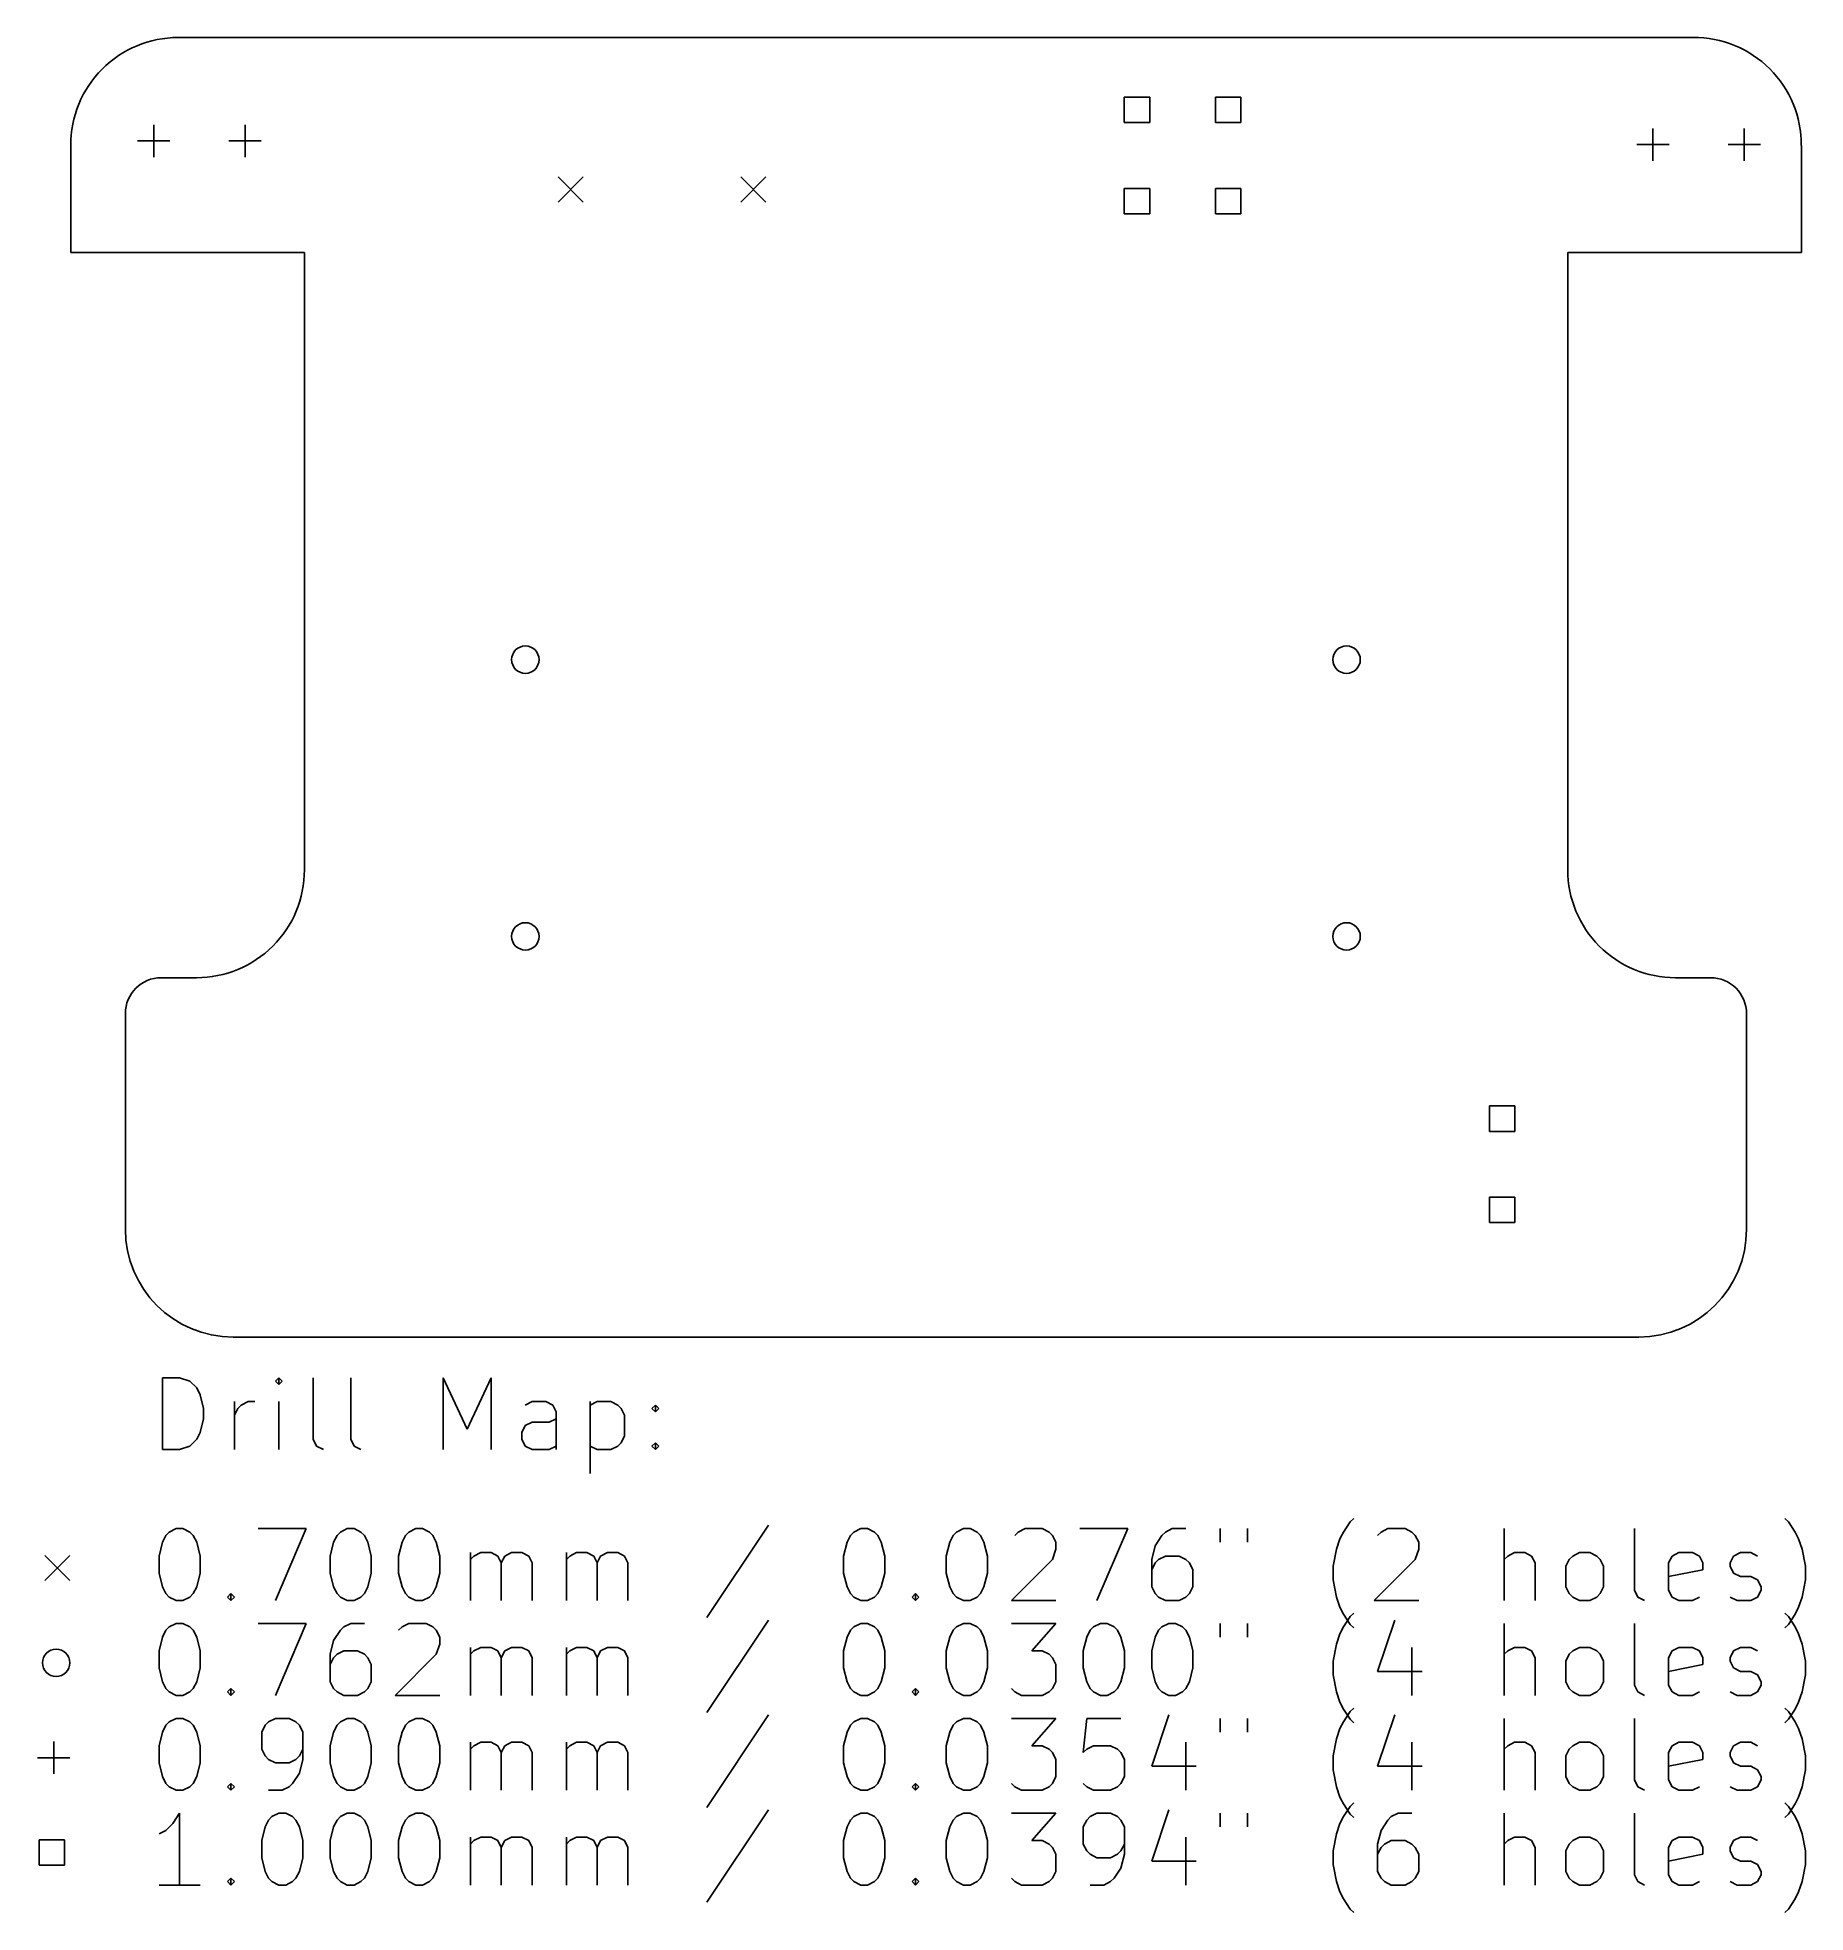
# Model space of a CAD drawing. Extents: x 154.9 to 204.1, y -127.9 to -75.7.
import ezdxf

# ---------------------------------------------------------------- set-up
doc = ezdxf.new("R2010")
doc.units = 0
doc.layers.add('BLACK', color=7, linetype='CONTINUOUS')

msp = doc.modelspace()

# ---------------------------------------------------------------- linework, layer by layer
at = {"layer": 'BLACK', "linetype": 'CONTINUOUS'}
for p, q in [((201.004, -75.706), (158.855, -75.706)), ((185.884, -77.364), (185.177, -77.364)), ((185.177, -77.364), (185.177, -78.071)), ((185.884, -78.071), (185.884, -77.364)), ((188.424, -77.364), (187.717, -77.364)), ((187.717, -77.364), (187.717, -78.071)), ((188.424, -78.071), (188.424, -77.364)), ((158.175, -78.135), (158.175, -79.035)), ((160.715, -78.135), (160.715, -79.035)), ((185.177, -78.071), (185.884, -78.071)), ((187.717, -78.071), (188.424, -78.071)), ((199.886, -78.235), (199.886, -79.135)), ((202.427, -78.235), (202.427, -79.135)), ((155.866, -81.685), (155.866, -78.706)), ((157.725, -78.585), (158.625, -78.585)), ((160.266, -78.585), (161.165, -78.585)), ((199.436, -78.685), (200.337, -78.685)), ((201.976, -78.685), (202.876, -78.685)), ((204.016, -81.685), (204.016, -78.706)), ((169.425, -79.585), (170.125, -80.285)), ((170.125, -79.585), (169.425, -80.285)), ((174.505, -79.585), (175.206, -80.285)), ((175.206, -79.585), (174.505, -80.285)), ((185.884, -79.904), (185.177, -79.904)), ((185.177, -79.904), (185.177, -80.611)), ((185.884, -80.611), (185.884, -79.904)), ((188.424, -79.904), (187.717, -79.904)), ((187.717, -79.904), (187.717, -80.611)), ((188.424, -80.611), (188.424, -79.904)), ((185.177, -80.611), (185.884, -80.611)), ((187.717, -80.611), (188.424, -80.611)), ((162.366, -81.685), (155.866, -81.685)), ((162.366, -81.685), (162.366, -98.868)), ((197.516, -81.685), (197.516, -98.868)), ((197.516, -81.685), (204.016, -81.685)), ((159.36, -101.868), (158.384, -101.868)), ((200.516, -101.868), (201.491, -101.868)), ((157.384, -108.868), (157.384, -102.867)), ((202.491, -108.868), (202.491, -102.868)), ((196.044, -105.436), (195.337, -105.436)), ((195.337, -105.436), (195.337, -106.143)), ((196.044, -106.143), (196.044, -105.436)), ((195.337, -106.143), (196.044, -106.143)), ((196.044, -107.976), (195.337, -107.976)), ((195.337, -107.976), (195.337, -108.683)), ((196.044, -108.683), (196.044, -107.976)), ((195.337, -108.683), (196.044, -108.683)), ((160.384, -111.868), (199.491, -111.868)), ((158.417, -114.998), (158.417, -112.998)), ((158.417, -112.998), (158.893, -112.998)), ((158.893, -112.998), (159.179, -113.093)), ((159.179, -113.093), (159.369, -113.283)), ((161.655, -112.998), (161.56, -113.093)), ((161.56, -113.093), (161.655, -113.188)), ((161.75, -113.093), (161.655, -112.998)), ((161.655, -112.998), (161.655, -113.188)), ((161.655, -113.188), (161.75, -113.093)), ((162.607, -114.712), (162.607, -112.998)), ((163.655, -114.712), (163.655, -112.998)), ((166.226, -114.998), (166.226, -112.998)), ((166.226, -112.998), (166.893, -114.426)), ((166.893, -114.426), (167.56, -112.998)), ((167.56, -112.998), (167.56, -114.998)), ((159.369, -113.283), (159.464, -113.474)), ((159.464, -113.474), (159.56, -113.855)), ((160.417, -114.998), (160.417, -113.664)), ((160.607, -113.76), (160.798, -113.664)), ((160.798, -113.664), (160.988, -113.664)), ((161.655, -114.998), (161.655, -113.664)), ((168.702, -113.664), (168.512, -113.76)), ((169.083, -113.664), (168.702, -113.664)), ((169.274, -113.76), (169.083, -113.664)), ((170.321, -113.664), (170.321, -115.664)), ((170.321, -113.76), (170.512, -113.664)), ((170.512, -113.664), (170.893, -113.664)), ((170.893, -113.664), (171.083, -113.76)), ((159.56, -114.141), (159.464, -114.522)), ((159.56, -113.855), (159.56, -114.141)), ((160.417, -114.045), (160.512, -113.855)), ((160.512, -113.855), (160.607, -113.76)), ((168.512, -114.331), (168.702, -114.236)), ((168.702, -114.236), (169.179, -114.236)), ((169.179, -114.236), (169.369, -114.141)), ((169.369, -113.95), (169.274, -113.76)), ((169.369, -114.998), (169.369, -113.95)), ((171.083, -113.76), (171.179, -113.855)), ((171.179, -113.855), (171.274, -114.045)), ((171.274, -114.045), (171.274, -114.617)), ((172.036, -113.855), (172.131, -113.76)), ((172.131, -113.95), (172.036, -113.855)), ((172.131, -113.76), (172.226, -113.855)), ((172.131, -113.76), (172.131, -113.95)), ((172.226, -113.855), (172.131, -113.95)), ((159.369, -114.712), (159.179, -114.902)), ((159.464, -114.522), (159.369, -114.712)), ((162.702, -114.902), (162.607, -114.712)), ((163.75, -114.902), (163.655, -114.712)), ((168.417, -114.522), (168.512, -114.331)), ((168.417, -114.712), (168.417, -114.522)), ((168.512, -114.902), (168.417, -114.712)), ((171.274, -114.617), (171.179, -114.807)), ((158.893, -114.998), (158.417, -114.998)), ((159.179, -114.902), (158.893, -114.998)), ((162.893, -114.998), (162.702, -114.902)), ((163.94, -114.998), (163.75, -114.902)), ((168.702, -114.998), (168.512, -114.902)), ((169.179, -114.998), (168.702, -114.998)), ((169.369, -114.902), (169.179, -114.998)), ((170.512, -114.998), (170.321, -114.902)), ((170.893, -114.998), (170.512, -114.998)), ((171.083, -114.902), (170.893, -114.998)), ((171.179, -114.807), (171.083, -114.902)), ((172.036, -114.902), (172.131, -114.807)), ((172.131, -114.998), (172.036, -114.902)), ((172.131, -114.807), (172.226, -114.902)), ((172.131, -114.807), (172.131, -114.998)), ((172.226, -114.902), (172.131, -114.998)), ((158.417, -117.579), (158.512, -117.388)), ((158.512, -117.388), (158.607, -117.293)), ((158.607, -117.293), (158.798, -117.198)), ((158.798, -117.198), (158.988, -117.198)), ((158.988, -117.198), (159.179, -117.293)), ((159.179, -117.293), (159.274, -117.388)), ((159.274, -117.388), (159.369, -117.579)), ((161.083, -117.198), (162.417, -117.198)), ((162.417, -117.198), (161.56, -119.198)), ((163.179, -117.579), (163.274, -117.388)), ((163.274, -117.388), (163.369, -117.293)), ((163.369, -117.293), (163.56, -117.198)), ((163.56, -117.198), (163.75, -117.198)), ((163.75, -117.198), (163.94, -117.293)), ((163.94, -117.293), (164.036, -117.388)), ((164.036, -117.388), (164.131, -117.579)), ((165.083, -117.579), (165.179, -117.388)), ((165.179, -117.388), (165.274, -117.293)), ((165.274, -117.293), (165.464, -117.198)), ((165.464, -117.198), (165.655, -117.198)), ((165.655, -117.198), (165.845, -117.293)), ((165.845, -117.293), (165.94, -117.388)), ((165.94, -117.388), (166.036, -117.579)), ((175.274, -117.102), (173.56, -119.674)), ((177.464, -117.579), (177.56, -117.388)), ((177.56, -117.388), (177.655, -117.293)), ((177.655, -117.293), (177.845, -117.198)), ((177.845, -117.198), (178.036, -117.198)), ((178.036, -117.198), (178.226, -117.293)), ((178.226, -117.293), (178.321, -117.388)), ((178.321, -117.388), (178.417, -117.579)), ((180.321, -117.579), (180.417, -117.388)), ((180.417, -117.388), (180.512, -117.293)), ((180.512, -117.293), (180.702, -117.198)), ((180.702, -117.198), (180.893, -117.198)), ((180.893, -117.198), (181.083, -117.293)), ((181.083, -117.293), (181.179, -117.388)), ((181.179, -117.388), (181.274, -117.579)), ((182.131, -117.388), (182.226, -117.293)), ((182.226, -117.293), (182.417, -117.198)), ((182.417, -117.198), (182.893, -117.198)), ((182.893, -117.198), (183.083, -117.293)), ((183.083, -117.293), (183.179, -117.388)), ((183.179, -117.388), (183.274, -117.579)), ((183.94, -117.198), (185.274, -117.198)), ((185.274, -117.198), (184.417, -119.198)), ((186.226, -117.388), (186.036, -117.674)), ((186.321, -117.293), (186.226, -117.388)), ((186.512, -117.198), (186.321, -117.293)), ((186.893, -117.198), (186.512, -117.198)), ((187.845, -117.198), (187.845, -117.579)), ((188.607, -117.198), (188.607, -117.579)), ((191.179, -117.483), (191.274, -117.293)), ((191.274, -117.293), (191.464, -117.007)), ((191.464, -117.007), (191.56, -116.912)), ((192.226, -117.388), (192.321, -117.293)), ((192.321, -117.293), (192.512, -117.198)), ((192.512, -117.198), (192.988, -117.198)), ((192.988, -117.198), (193.179, -117.293)), ((193.179, -117.293), (193.274, -117.388)), ((193.274, -117.388), (193.369, -117.579)), ((195.75, -119.198), (195.75, -117.198)), ((199.369, -118.912), (199.369, -117.198)), ((203.655, -117.007), (203.56, -116.912)), ((203.845, -117.293), (203.655, -117.007)), ((203.94, -117.483), (203.845, -117.293)), ((158.321, -117.96), (158.417, -117.579)), ((159.369, -117.579), (159.464, -117.96)), ((163.083, -117.96), (163.179, -117.579)), ((164.131, -117.579), (164.226, -117.96)), ((164.988, -117.96), (165.083, -117.579)), ((166.036, -117.579), (166.131, -117.96)), ((166.988, -119.198), (166.988, -117.864)), ((167.083, -117.96), (167.274, -117.864)), ((167.274, -117.864), (167.56, -117.864)), ((167.56, -117.864), (167.75, -117.96)), ((167.94, -117.96), (168.131, -117.864)), ((168.131, -117.864), (168.417, -117.864)), ((168.417, -117.864), (168.607, -117.96)), ((169.655, -119.198), (169.655, -117.864)), ((169.75, -117.96), (169.94, -117.864)), ((169.94, -117.864), (170.226, -117.864)), ((170.226, -117.864), (170.417, -117.96)), ((170.607, -117.96), (170.798, -117.864)), ((170.798, -117.864), (171.083, -117.864)), ((171.083, -117.864), (171.274, -117.96)), ((177.369, -117.96), (177.464, -117.579)), ((178.417, -117.579), (178.512, -117.96)), ((180.226, -117.96), (180.321, -117.579)), ((181.274, -117.579), (181.369, -117.96)), ((183.274, -117.769), (183.179, -118.055)), ((183.274, -117.579), (183.274, -117.769)), ((186.036, -117.674), (185.94, -118.055)), ((190.988, -118.245), (191.083, -117.769)), ((191.083, -117.769), (191.179, -117.483)), ((193.369, -117.769), (193.274, -118.055)), ((193.369, -117.579), (193.369, -117.769)), ((196.036, -117.864), (195.845, -117.96)), ((196.321, -117.864), (196.036, -117.864)), ((196.512, -117.96), (196.321, -117.864)), ((197.655, -117.96), (197.845, -117.864)), ((197.845, -117.864), (198.131, -117.864)), ((198.131, -117.864), (198.321, -117.96)), ((200.417, -117.96), (200.607, -117.864)), ((200.607, -117.864), (200.988, -117.864)), ((200.988, -117.864), (201.179, -117.96)), ((202.131, -117.96), (202.321, -117.864)), ((202.321, -117.864), (202.607, -117.864)), ((202.607, -117.864), (202.798, -117.96)), ((204.036, -117.769), (203.94, -117.483)), ((204.131, -118.245), (204.036, -117.769)), ((155.14, -117.943), (155.84, -118.643)), ((155.84, -117.943), (155.14, -118.643)), ((158.321, -118.436), (158.321, -117.96)), ((158.417, -118.817), (158.321, -118.436)), ((159.464, -118.436), (159.369, -118.817)), ((159.464, -117.96), (159.464, -118.436)), ((163.083, -118.436), (163.083, -117.96)), ((163.179, -118.817), (163.083, -118.436)), ((164.226, -118.436), (164.131, -118.817)), ((164.226, -117.96), (164.226, -118.436)), ((164.988, -118.436), (164.988, -117.96)), ((165.083, -118.817), (164.988, -118.436)), ((166.131, -118.436), (166.036, -118.817)), ((166.131, -117.96), (166.131, -118.436)), ((166.988, -118.055), (167.083, -117.96)), ((167.75, -117.96), (167.845, -118.15)), ((167.845, -118.15), (167.94, -117.96)), ((167.845, -118.15), (167.845, -119.198)), ((168.607, -117.96), (168.702, -118.15)), ((168.702, -118.15), (168.702, -119.198)), ((169.655, -118.055), (169.75, -117.96)), ((170.417, -117.96), (170.512, -118.15)), ((170.512, -118.15), (170.607, -117.96)), ((170.512, -118.15), (170.512, -119.198)), ((171.274, -117.96), (171.369, -118.15)), ((171.369, -118.15), (171.369, -119.198)), ((177.369, -118.436), (177.369, -117.96)), ((177.464, -118.817), (177.369, -118.436)), ((178.512, -118.436), (178.417, -118.817)), ((178.512, -117.96), (178.512, -118.436)), ((180.226, -118.436), (180.226, -117.96)), ((180.321, -118.817), (180.226, -118.436)), ((181.369, -118.436), (181.274, -118.817)), ((181.369, -117.96), (181.369, -118.436)), ((183.179, -118.055), (182.036, -119.198)), ((185.94, -118.055), (185.94, -118.817)), ((186.036, -118.15), (185.94, -118.341)), ((186.131, -118.055), (186.036, -118.15)), ((186.321, -117.96), (186.131, -118.055)), ((186.702, -117.96), (186.321, -117.96)), ((186.893, -118.055), (186.702, -117.96)), ((186.988, -118.15), (186.893, -118.055)), ((187.083, -118.341), (186.988, -118.15)), ((187.083, -118.817), (187.083, -118.341)), ((190.988, -118.626), (190.988, -118.245)), ((193.274, -118.055), (192.131, -119.198)), ((195.845, -117.96), (195.75, -118.055)), ((196.607, -118.15), (196.512, -117.96)), ((196.607, -119.198), (196.607, -118.15)), ((197.464, -118.245), (197.56, -118.055)), ((197.464, -118.817), (197.464, -118.245)), ((197.56, -118.055), (197.655, -117.96)), ((198.321, -117.96), (198.417, -118.055)), ((198.417, -118.055), (198.512, -118.245)), ((198.512, -118.245), (198.512, -118.817)), ((200.321, -118.15), (200.417, -117.96)), ((200.321, -118.912), (200.321, -118.15)), ((201.274, -118.341), (200.321, -118.531)), ((201.179, -117.96), (201.274, -118.15)), ((201.274, -118.15), (201.274, -118.341)), ((202.036, -118.15), (202.131, -117.96)), ((202.036, -118.245), (202.036, -118.15)), ((202.131, -118.436), (202.036, -118.245)), ((202.321, -118.531), (202.131, -118.436)), ((204.131, -118.626), (204.131, -118.245)), ((158.512, -119.007), (158.417, -118.817)), ((159.369, -118.817), (159.274, -119.007)), ((163.274, -119.007), (163.179, -118.817)), ((164.131, -118.817), (164.036, -119.007)), ((165.179, -119.007), (165.083, -118.817)), ((166.036, -118.817), (165.94, -119.007)), ((177.56, -119.007), (177.464, -118.817)), ((178.417, -118.817), (178.321, -119.007)), ((180.417, -119.007), (180.321, -118.817)), ((181.274, -118.817), (181.179, -119.007)), ((185.94, -118.817), (186.036, -119.007)), ((186.988, -119.007), (187.083, -118.817)), ((191.083, -119.102), (190.988, -118.626)), ((197.56, -119.007), (197.464, -118.817)), ((198.512, -118.817), (198.417, -119.007)), ((199.464, -119.102), (199.369, -118.912)), ((200.417, -119.102), (200.321, -118.912)), ((202.607, -118.531), (202.321, -118.531)), ((202.798, -118.626), (202.607, -118.531)), ((202.893, -118.817), (202.798, -118.626)), ((202.798, -119.102), (202.893, -118.912)), ((202.893, -118.912), (202.893, -118.817)), ((204.036, -119.102), (204.131, -118.626)), ((158.607, -119.102), (158.512, -119.007)), ((158.798, -119.198), (158.607, -119.102)), ((158.988, -119.198), (158.798, -119.198)), ((159.179, -119.102), (158.988, -119.198)), ((159.274, -119.007), (159.179, -119.102)), ((160.226, -119.102), (160.321, -119.007)), ((160.321, -119.198), (160.226, -119.102)), ((160.321, -119.007), (160.417, -119.102)), ((160.321, -119.007), (160.321, -119.198)), ((160.417, -119.102), (160.321, -119.198)), ((163.369, -119.102), (163.274, -119.007)), ((163.56, -119.198), (163.369, -119.102)), ((163.75, -119.198), (163.56, -119.198)), ((163.94, -119.102), (163.75, -119.198)), ((164.036, -119.007), (163.94, -119.102)), ((165.274, -119.102), (165.179, -119.007)), ((165.464, -119.198), (165.274, -119.102)), ((165.655, -119.198), (165.464, -119.198)), ((165.845, -119.102), (165.655, -119.198)), ((165.94, -119.007), (165.845, -119.102)), ((177.655, -119.102), (177.56, -119.007)), ((177.845, -119.198), (177.655, -119.102)), ((178.036, -119.198), (177.845, -119.198)), ((178.226, -119.102), (178.036, -119.198)), ((178.321, -119.007), (178.226, -119.102)), ((179.274, -119.102), (179.369, -119.007)), ((179.369, -119.198), (179.274, -119.102)), ((179.369, -119.007), (179.464, -119.102)), ((179.369, -119.007), (179.369, -119.198)), ((179.464, -119.102), (179.369, -119.198)), ((180.512, -119.102), (180.417, -119.007)), ((180.702, -119.198), (180.512, -119.102)), ((180.893, -119.198), (180.702, -119.198)), ((181.083, -119.102), (180.893, -119.198)), ((181.179, -119.007), (181.083, -119.102)), ((182.036, -119.198), (183.274, -119.198)), ((186.036, -119.007), (186.131, -119.102)), ((186.131, -119.102), (186.321, -119.198)), ((186.321, -119.198), (186.702, -119.198)), ((186.702, -119.198), (186.893, -119.102)), ((186.893, -119.102), (186.988, -119.007)), ((191.179, -119.388), (191.083, -119.102)), ((191.274, -119.579), (191.179, -119.388)), ((192.131, -119.198), (193.369, -119.198)), ((197.655, -119.102), (197.56, -119.007)), ((197.845, -119.198), (197.655, -119.102)), ((198.131, -119.198), (197.845, -119.198)), ((198.321, -119.102), (198.131, -119.198)), ((198.417, -119.007), (198.321, -119.102)), ((199.655, -119.198), (199.464, -119.102)), ((200.607, -119.198), (200.417, -119.102)), ((200.988, -119.198), (200.607, -119.198)), ((201.179, -119.102), (200.988, -119.198)), ((202.036, -119.102), (202.226, -119.198)), ((202.226, -119.198), (202.607, -119.198)), ((202.607, -119.198), (202.798, -119.102)), ((203.845, -119.579), (203.94, -119.388)), ((203.94, -119.388), (204.036, -119.102)), ((158.512, -120.028), (158.607, -119.933)), ((158.607, -119.933), (158.798, -119.838)), ((158.798, -119.838), (158.988, -119.838)), ((158.988, -119.838), (159.179, -119.933)), ((159.179, -119.933), (159.274, -120.028)), ((161.083, -119.838), (162.417, -119.838)), ((162.417, -119.838), (161.56, -121.838)), ((163.464, -119.933), (163.369, -120.028)), ((163.655, -119.838), (163.464, -119.933)), ((164.036, -119.838), (163.655, -119.838)), ((164.988, -120.028), (165.083, -119.933)), ((165.083, -119.933), (165.274, -119.838)), ((165.274, -119.838), (165.75, -119.838)), ((165.75, -119.838), (165.94, -119.933)), ((165.94, -119.933), (166.036, -120.028)), ((175.274, -119.742), (173.56, -122.314)), ((177.56, -120.028), (177.655, -119.933)), ((177.655, -119.933), (177.845, -119.838)), ((177.845, -119.838), (178.036, -119.838)), ((178.036, -119.838), (178.226, -119.933)), ((178.226, -119.933), (178.321, -120.028)), ((180.417, -120.028), (180.512, -119.933)), ((180.512, -119.933), (180.702, -119.838)), ((180.702, -119.838), (180.893, -119.838)), ((180.893, -119.838), (181.083, -119.933)), ((181.083, -119.933), (181.179, -120.028)), ((182.036, -119.838), (183.274, -119.838)), ((183.274, -119.838), (182.607, -120.6)), ((184.226, -120.028), (184.321, -119.933)), ((184.321, -119.933), (184.512, -119.838)), ((184.512, -119.838), (184.702, -119.838)), ((184.702, -119.838), (184.893, -119.933)), ((184.893, -119.933), (184.988, -120.028)), ((186.131, -120.028), (186.226, -119.933)), ((186.226, -119.933), (186.417, -119.838)), ((186.417, -119.838), (186.607, -119.838)), ((186.607, -119.838), (186.798, -119.933)), ((186.798, -119.933), (186.893, -120.028)), ((187.845, -119.838), (187.845, -120.219)), ((188.607, -119.838), (188.607, -120.219)), ((191.179, -120.123), (191.274, -119.933)), ((191.464, -119.864), (191.274, -119.579)), ((191.274, -119.933), (191.464, -119.647)), ((191.464, -119.647), (191.56, -119.552)), ((191.56, -119.96), (191.464, -119.864)), ((192.702, -119.742), (192.226, -121.171)), ((195.75, -121.838), (195.75, -119.838)), ((199.369, -121.552), (199.369, -119.838)), ((203.655, -119.647), (203.56, -119.552)), ((203.56, -119.96), (203.655, -119.864)), ((203.655, -119.864), (203.845, -119.579)), ((203.845, -119.933), (203.655, -119.647)), ((203.94, -120.123), (203.845, -119.933)), ((158.321, -120.6), (158.417, -120.219)), ((158.417, -120.219), (158.512, -120.028)), ((159.274, -120.028), (159.369, -120.219)), ((159.369, -120.219), (159.464, -120.6)), ((163.179, -120.314), (163.083, -120.695)), ((163.369, -120.028), (163.179, -120.314)), ((166.036, -120.028), (166.131, -120.219)), ((166.131, -120.409), (166.036, -120.695)), ((166.131, -120.219), (166.131, -120.409)), ((166.988, -121.838), (166.988, -120.504)), ((167.083, -120.6), (167.274, -120.504)), ((167.274, -120.504), (167.56, -120.504)), ((167.56, -120.504), (167.75, -120.6)), ((167.94, -120.6), (168.131, -120.504)), ((168.131, -120.504), (168.417, -120.504)), ((168.417, -120.504), (168.607, -120.6)), ((169.655, -121.838), (169.655, -120.504)), ((169.75, -120.6), (169.94, -120.504)), ((169.94, -120.504), (170.226, -120.504)), ((170.226, -120.504), (170.417, -120.6)), ((170.607, -120.6), (170.798, -120.504)), ((170.798, -120.504), (171.083, -120.504)), ((171.083, -120.504), (171.274, -120.6)), ((177.369, -120.6), (177.464, -120.219)), ((177.464, -120.219), (177.56, -120.028)), ((178.321, -120.028), (178.417, -120.219)), ((178.417, -120.219), (178.512, -120.6)), ((180.226, -120.6), (180.321, -120.219)), ((180.321, -120.219), (180.417, -120.028)), ((181.179, -120.028), (181.274, -120.219)), ((181.274, -120.219), (181.369, -120.6)), ((184.036, -120.6), (184.131, -120.219)), ((184.131, -120.219), (184.226, -120.028)), ((184.988, -120.028), (185.083, -120.219)), ((185.083, -120.219), (185.179, -120.6)), ((185.94, -120.6), (186.036, -120.219)), ((186.036, -120.219), (186.131, -120.028)), ((186.893, -120.028), (186.988, -120.219)), ((186.988, -120.219), (187.083, -120.6)), ((190.988, -120.885), (191.083, -120.409)), ((191.083, -120.409), (191.179, -120.123)), ((193.179, -120.504), (193.179, -121.838)), ((196.036, -120.504), (195.845, -120.6)), ((196.321, -120.504), (196.036, -120.504)), ((196.512, -120.6), (196.321, -120.504)), ((197.655, -120.6), (197.845, -120.504)), ((197.845, -120.504), (198.131, -120.504)), ((198.131, -120.504), (198.321, -120.6)), ((200.417, -120.6), (200.607, -120.504)), ((200.607, -120.504), (200.988, -120.504)), ((200.988, -120.504), (201.179, -120.6)), ((202.131, -120.6), (202.321, -120.504)), ((202.321, -120.504), (202.607, -120.504)), ((202.607, -120.504), (202.798, -120.6)), ((204.036, -120.409), (203.94, -120.123)), ((204.131, -120.885), (204.036, -120.409)), ((158.321, -121.076), (158.321, -120.6)), ((159.464, -120.6), (159.464, -121.076)), ((163.083, -120.695), (163.083, -121.457)), ((163.179, -120.79), (163.083, -120.981)), ((163.274, -120.695), (163.179, -120.79)), ((163.464, -120.6), (163.274, -120.695)), ((163.845, -120.6), (163.464, -120.6)), ((164.036, -120.695), (163.845, -120.6)), ((164.131, -120.79), (164.036, -120.695)), ((164.226, -120.981), (164.131, -120.79)), ((164.226, -121.457), (164.226, -120.981)), ((166.036, -120.695), (164.893, -121.838)), ((166.988, -120.695), (167.083, -120.6)), ((167.75, -120.6), (167.845, -120.79)), ((167.845, -120.79), (167.94, -120.6)), ((167.845, -120.79), (167.845, -121.838)), ((168.607, -120.6), (168.702, -120.79)), ((168.702, -120.79), (168.702, -121.838)), ((169.655, -120.695), (169.75, -120.6)), ((170.417, -120.6), (170.512, -120.79)), ((170.512, -120.79), (170.607, -120.6)), ((170.512, -120.79), (170.512, -121.838)), ((171.274, -120.6), (171.369, -120.79)), ((171.369, -120.79), (171.369, -121.838)), ((177.369, -121.076), (177.369, -120.6)), ((178.512, -120.6), (178.512, -121.076)), ((180.226, -121.076), (180.226, -120.6)), ((181.369, -120.6), (181.369, -121.076)), ((182.607, -120.6), (182.893, -120.6)), ((182.893, -120.6), (183.083, -120.695)), ((183.083, -120.695), (183.179, -120.79)), ((183.179, -120.79), (183.274, -120.981)), ((183.274, -120.981), (183.274, -121.457)), ((184.036, -121.076), (184.036, -120.6)), ((185.179, -120.6), (185.179, -121.076)), ((185.94, -121.076), (185.94, -120.6)), ((187.083, -120.6), (187.083, -121.076)), ((190.988, -121.266), (190.988, -120.885)), ((195.845, -120.6), (195.75, -120.695)), ((196.607, -120.79), (196.512, -120.6)), ((196.607, -121.838), (196.607, -120.79)), ((197.464, -120.885), (197.56, -120.695)), ((197.464, -121.457), (197.464, -120.885)), ((197.56, -120.695), (197.655, -120.6)), ((198.321, -120.6), (198.417, -120.695)), ((198.417, -120.695), (198.512, -120.885)), ((198.512, -120.885), (198.512, -121.457)), ((200.321, -120.79), (200.417, -120.6)), ((200.321, -121.552), (200.321, -120.79)), ((201.274, -120.981), (200.321, -121.171)), ((201.179, -120.6), (201.274, -120.79)), ((201.274, -120.79), (201.274, -120.981)), ((202.036, -120.79), (202.131, -120.6)), ((202.036, -120.885), (202.036, -120.79)), ((202.131, -121.076), (202.036, -120.885)), ((204.131, -121.266), (204.131, -120.885)), ((158.417, -121.457), (158.321, -121.076)), ((158.512, -121.647), (158.417, -121.457)), ((159.369, -121.457), (159.274, -121.647)), ((159.464, -121.076), (159.369, -121.457)), ((163.083, -121.457), (163.179, -121.647)), ((164.131, -121.647), (164.226, -121.457)), ((177.464, -121.457), (177.369, -121.076)), ((177.56, -121.647), (177.464, -121.457)), ((178.417, -121.457), (178.321, -121.647)), ((178.512, -121.076), (178.417, -121.457)), ((180.321, -121.457), (180.226, -121.076)), ((180.417, -121.647), (180.321, -121.457)), ((181.274, -121.457), (181.179, -121.647)), ((181.369, -121.076), (181.274, -121.457)), ((183.274, -121.457), (183.179, -121.647)), ((184.131, -121.457), (184.036, -121.076)), ((184.226, -121.647), (184.131, -121.457)), ((185.083, -121.457), (184.988, -121.647)), ((185.179, -121.076), (185.083, -121.457)), ((186.036, -121.457), (185.94, -121.076)), ((186.131, -121.647), (186.036, -121.457)), ((186.988, -121.457), (186.893, -121.647)), ((187.083, -121.076), (186.988, -121.457)), ((191.083, -121.742), (190.988, -121.266)), ((192.226, -121.171), (193.464, -121.171)), ((197.56, -121.647), (197.464, -121.457)), ((198.512, -121.457), (198.417, -121.647)), ((199.464, -121.742), (199.369, -121.552)), ((200.417, -121.742), (200.321, -121.552)), ((202.321, -121.171), (202.131, -121.076)), ((202.607, -121.171), (202.321, -121.171)), ((202.798, -121.266), (202.607, -121.171)), ((202.893, -121.457), (202.798, -121.266)), ((202.798, -121.742), (202.893, -121.552)), ((202.893, -121.552), (202.893, -121.457)), ((204.036, -121.742), (204.131, -121.266)), ((158.607, -121.742), (158.512, -121.647)), ((158.798, -121.838), (158.607, -121.742)), ((158.988, -121.838), (158.798, -121.838)), ((159.179, -121.742), (158.988, -121.838)), ((159.274, -121.647), (159.179, -121.742)), ((160.226, -121.742), (160.321, -121.647)), ((160.321, -121.838), (160.226, -121.742)), ((160.321, -121.647), (160.417, -121.742)), ((160.321, -121.647), (160.321, -121.838)), ((160.417, -121.742), (160.321, -121.838)), ((163.179, -121.647), (163.274, -121.742)), ((163.274, -121.742), (163.464, -121.838)), ((163.464, -121.838), (163.845, -121.838)), ((163.845, -121.838), (164.036, -121.742)), ((164.036, -121.742), (164.131, -121.647)), ((164.893, -121.838), (166.131, -121.838)), ((177.655, -121.742), (177.56, -121.647)), ((177.845, -121.838), (177.655, -121.742)), ((178.036, -121.838), (177.845, -121.838)), ((178.226, -121.742), (178.036, -121.838)), ((178.321, -121.647), (178.226, -121.742)), ((179.274, -121.742), (179.369, -121.647)), ((179.369, -121.838), (179.274, -121.742)), ((179.369, -121.647), (179.464, -121.742)), ((179.369, -121.647), (179.369, -121.838)), ((179.464, -121.742), (179.369, -121.838)), ((180.512, -121.742), (180.417, -121.647)), ((180.702, -121.838), (180.512, -121.742)), ((180.893, -121.838), (180.702, -121.838)), ((181.083, -121.742), (180.893, -121.838)), ((181.179, -121.647), (181.083, -121.742)), ((182.131, -121.742), (182.036, -121.647)), ((182.321, -121.838), (182.131, -121.742)), ((182.893, -121.838), (182.321, -121.838)), ((183.083, -121.742), (182.893, -121.838)), ((183.179, -121.647), (183.083, -121.742)), ((184.321, -121.742), (184.226, -121.647)), ((184.512, -121.838), (184.321, -121.742)), ((184.702, -121.838), (184.512, -121.838)), ((184.893, -121.742), (184.702, -121.838)), ((184.988, -121.647), (184.893, -121.742)), ((186.226, -121.742), (186.131, -121.647)), ((186.417, -121.838), (186.226, -121.742)), ((186.607, -121.838), (186.417, -121.838)), ((186.798, -121.742), (186.607, -121.838)), ((186.893, -121.647), (186.798, -121.742)), ((191.179, -122.028), (191.083, -121.742)), ((191.274, -122.219), (191.179, -122.028)), ((197.655, -121.742), (197.56, -121.647)), ((197.845, -121.838), (197.655, -121.742)), ((198.131, -121.838), (197.845, -121.838)), ((198.321, -121.742), (198.131, -121.838)), ((198.417, -121.647), (198.321, -121.742)), ((199.655, -121.838), (199.464, -121.742)), ((200.607, -121.838), (200.417, -121.742)), ((200.988, -121.838), (200.607, -121.838)), ((201.179, -121.742), (200.988, -121.838)), ((202.036, -121.742), (202.226, -121.838)), ((202.226, -121.838), (202.607, -121.838)), ((202.607, -121.838), (202.798, -121.742)), ((203.845, -122.219), (203.94, -122.028)), ((203.94, -122.028), (204.036, -121.742)), ((158.512, -122.668), (158.607, -122.573)), ((158.607, -122.573), (158.798, -122.478)), ((158.798, -122.478), (158.988, -122.478)), ((158.988, -122.478), (159.179, -122.573)), ((159.179, -122.573), (159.274, -122.668)), ((161.369, -122.573), (161.274, -122.668)), ((161.56, -122.478), (161.369, -122.573)), ((161.94, -122.478), (161.56, -122.478)), ((162.131, -122.573), (161.94, -122.478)), ((162.226, -122.668), (162.131, -122.573)), ((163.274, -122.668), (163.369, -122.573)), ((163.369, -122.573), (163.56, -122.478)), ((163.56, -122.478), (163.75, -122.478)), ((163.75, -122.478), (163.94, -122.573)), ((163.94, -122.573), (164.036, -122.668)), ((165.179, -122.668), (165.274, -122.573)), ((165.274, -122.573), (165.464, -122.478)), ((165.464, -122.478), (165.655, -122.478)), ((165.655, -122.478), (165.845, -122.573)), ((165.845, -122.573), (165.94, -122.668)), ((175.274, -122.382), (173.56, -124.954)), ((177.56, -122.668), (177.655, -122.573)), ((177.655, -122.573), (177.845, -122.478)), ((177.845, -122.478), (178.036, -122.478)), ((178.036, -122.478), (178.226, -122.573)), ((178.226, -122.573), (178.321, -122.668)), ((180.417, -122.668), (180.512, -122.573)), ((180.512, -122.573), (180.702, -122.478)), ((180.702, -122.478), (180.893, -122.478)), ((180.893, -122.478), (181.083, -122.573)), ((181.083, -122.573), (181.179, -122.668)), ((182.036, -122.478), (183.274, -122.478)), ((183.274, -122.478), (182.607, -123.24)), ((184.131, -122.478), (184.036, -123.43)), ((185.083, -122.478), (184.131, -122.478)), ((186.417, -122.382), (185.94, -123.811)), ((187.845, -122.478), (187.845, -122.859)), ((188.607, -122.478), (188.607, -122.859)), ((191.179, -122.763), (191.274, -122.573)), ((191.464, -122.504), (191.274, -122.219)), ((191.274, -122.573), (191.464, -122.287)), ((191.464, -122.287), (191.56, -122.192)), ((191.56, -122.6), (191.464, -122.504)), ((192.702, -122.382), (192.226, -123.811)), ((195.75, -124.478), (195.75, -122.478)), ((199.369, -124.192), (199.369, -122.478)), ((203.655, -122.287), (203.56, -122.192)), ((203.56, -122.6), (203.655, -122.504)), ((203.655, -122.504), (203.845, -122.219)), ((203.845, -122.573), (203.655, -122.287)), ((203.94, -122.763), (203.845, -122.573)), ((155.39, -123.123), (155.39, -124.023)), ((158.321, -123.24), (158.417, -122.859)), ((158.417, -122.859), (158.512, -122.668)), ((159.274, -122.668), (159.369, -122.859)), ((159.369, -122.859), (159.464, -123.24)), ((161.274, -122.668), (161.179, -122.859)), ((161.179, -122.859), (161.179, -123.335)), ((162.321, -122.859), (162.226, -122.668)), ((162.321, -123.621), (162.321, -122.859)), ((163.083, -123.24), (163.179, -122.859)), ((163.179, -122.859), (163.274, -122.668)), ((164.036, -122.668), (164.131, -122.859)), ((164.131, -122.859), (164.226, -123.24)), ((164.988, -123.24), (165.083, -122.859)), ((165.083, -122.859), (165.179, -122.668)), ((165.94, -122.668), (166.036, -122.859)), ((166.036, -122.859), (166.131, -123.24)), ((177.369, -123.24), (177.464, -122.859)), ((177.464, -122.859), (177.56, -122.668)), ((178.321, -122.668), (178.417, -122.859)), ((178.417, -122.859), (178.512, -123.24)), ((180.226, -123.24), (180.321, -122.859)), ((180.321, -122.859), (180.417, -122.668)), ((181.179, -122.668), (181.274, -122.859)), ((181.274, -122.859), (181.369, -123.24)), ((190.988, -123.525), (191.083, -123.049)), ((191.083, -123.049), (191.179, -122.763)), ((204.036, -123.049), (203.94, -122.763)), ((204.131, -123.525), (204.036, -123.049)), ((154.94, -123.573), (155.84, -123.573)), ((158.321, -123.716), (158.321, -123.24)), ((159.464, -123.24), (159.464, -123.716)), ((161.179, -123.335), (161.274, -123.525)), ((161.274, -123.525), (161.369, -123.621)), ((161.369, -123.621), (161.56, -123.716)), ((161.94, -123.716), (162.131, -123.621)), ((162.131, -123.621), (162.226, -123.525)), ((162.226, -123.525), (162.321, -123.335)), ((162.226, -124.002), (162.321, -123.621)), ((163.083, -123.716), (163.083, -123.24)), ((164.226, -123.24), (164.226, -123.716)), ((164.988, -123.716), (164.988, -123.24)), ((166.131, -123.24), (166.131, -123.716)), ((166.988, -124.478), (166.988, -123.144)), ((166.988, -123.335), (167.083, -123.24)), ((167.083, -123.24), (167.274, -123.144)), ((167.274, -123.144), (167.56, -123.144)), ((167.56, -123.144), (167.75, -123.24)), ((167.75, -123.24), (167.845, -123.43)), ((167.845, -123.43), (167.94, -123.24)), ((167.845, -123.43), (167.845, -124.478)), ((167.94, -123.24), (168.131, -123.144)), ((168.131, -123.144), (168.417, -123.144)), ((168.417, -123.144), (168.607, -123.24)), ((168.607, -123.24), (168.702, -123.43)), ((168.702, -123.43), (168.702, -124.478)), ((169.655, -124.478), (169.655, -123.144)), ((169.655, -123.335), (169.75, -123.24)), ((169.75, -123.24), (169.94, -123.144)), ((169.94, -123.144), (170.226, -123.144)), ((170.226, -123.144), (170.417, -123.24)), ((170.417, -123.24), (170.512, -123.43)), ((170.512, -123.43), (170.607, -123.24)), ((170.512, -123.43), (170.512, -124.478)), ((170.607, -123.24), (170.798, -123.144)), ((170.798, -123.144), (171.083, -123.144)), ((171.083, -123.144), (171.274, -123.24)), ((171.274, -123.24), (171.369, -123.43)), ((171.369, -123.43), (171.369, -124.478)), ((177.369, -123.716), (177.369, -123.24)), ((178.512, -123.24), (178.512, -123.716)), ((180.226, -123.716), (180.226, -123.24)), ((181.369, -123.24), (181.369, -123.716)), ((182.607, -123.24), (182.893, -123.24)), ((182.893, -123.24), (183.083, -123.335)), ((183.083, -123.335), (183.179, -123.43)), ((183.179, -123.43), (183.274, -123.621)), ((183.274, -123.621), (183.274, -124.097)), ((184.036, -123.43), (184.131, -123.335)), ((184.131, -123.335), (184.321, -123.24)), ((184.321, -123.24), (184.798, -123.24)), ((184.798, -123.24), (184.988, -123.335)), ((184.988, -123.335), (185.083, -123.43)), ((185.083, -123.43), (185.179, -123.621)), ((185.179, -123.621), (185.179, -124.097)), ((186.893, -123.144), (186.893, -124.478)), ((190.988, -123.906), (190.988, -123.525)), ((193.179, -123.144), (193.179, -124.478)), ((195.845, -123.24), (195.75, -123.335)), ((196.036, -123.144), (195.845, -123.24)), ((196.321, -123.144), (196.036, -123.144)), ((196.512, -123.24), (196.321, -123.144)), ((196.607, -123.43), (196.512, -123.24)), ((196.607, -124.478), (196.607, -123.43)), ((197.464, -123.525), (197.56, -123.335)), ((197.464, -124.097), (197.464, -123.525)), ((197.56, -123.335), (197.655, -123.24)), ((197.655, -123.24), (197.845, -123.144)), ((197.845, -123.144), (198.131, -123.144)), ((198.131, -123.144), (198.321, -123.24)), ((198.321, -123.24), (198.417, -123.335)), ((198.417, -123.335), (198.512, -123.525)), ((198.512, -123.525), (198.512, -124.097)), ((200.321, -123.43), (200.417, -123.24)), ((200.321, -124.192), (200.321, -123.43)), ((201.274, -123.621), (200.321, -123.811)), ((200.417, -123.24), (200.607, -123.144)), ((200.607, -123.144), (200.988, -123.144)), ((200.988, -123.144), (201.179, -123.24)), ((201.179, -123.24), (201.274, -123.43)), ((201.274, -123.43), (201.274, -123.621)), ((202.036, -123.43), (202.131, -123.24)), ((202.036, -123.525), (202.036, -123.43)), ((202.131, -123.716), (202.036, -123.525)), ((202.131, -123.24), (202.321, -123.144)), ((202.321, -123.144), (202.607, -123.144)), ((202.607, -123.144), (202.798, -123.24)), ((204.131, -123.906), (204.131, -123.525)), ((158.417, -124.097), (158.321, -123.716)), ((158.512, -124.287), (158.417, -124.097)), ((159.369, -124.097), (159.274, -124.287)), ((159.464, -123.716), (159.369, -124.097)), ((161.56, -123.716), (161.94, -123.716)), ((162.036, -124.287), (162.226, -124.002)), ((163.179, -124.097), (163.083, -123.716)), ((163.274, -124.287), (163.179, -124.097)), ((164.131, -124.097), (164.036, -124.287)), ((164.226, -123.716), (164.131, -124.097)), ((165.083, -124.097), (164.988, -123.716)), ((165.179, -124.287), (165.083, -124.097)), ((166.036, -124.097), (165.94, -124.287)), ((166.131, -123.716), (166.036, -124.097)), ((177.464, -124.097), (177.369, -123.716)), ((177.56, -124.287), (177.464, -124.097)), ((178.417, -124.097), (178.321, -124.287)), ((178.512, -123.716), (178.417, -124.097)), ((180.321, -124.097), (180.226, -123.716)), ((180.417, -124.287), (180.321, -124.097)), ((181.274, -124.097), (181.179, -124.287)), ((181.369, -123.716), (181.274, -124.097)), ((183.274, -124.097), (183.179, -124.287)), ((185.179, -124.097), (185.083, -124.287)), ((185.94, -123.811), (187.179, -123.811)), ((191.083, -124.382), (190.988, -123.906)), ((192.226, -123.811), (193.464, -123.811)), ((197.56, -124.287), (197.464, -124.097)), ((198.512, -124.097), (198.417, -124.287)), ((202.321, -123.811), (202.131, -123.716)), ((202.607, -123.811), (202.321, -123.811)), ((202.798, -123.906), (202.607, -123.811)), ((202.893, -124.097), (202.798, -123.906)), ((202.893, -124.192), (202.893, -124.097)), ((204.036, -124.382), (204.131, -123.906)), ((158.607, -124.382), (158.512, -124.287)), ((158.798, -124.478), (158.607, -124.382)), ((158.988, -124.478), (158.798, -124.478)), ((159.179, -124.382), (158.988, -124.478)), ((159.274, -124.287), (159.179, -124.382)), ((160.226, -124.382), (160.321, -124.287)), ((160.321, -124.478), (160.226, -124.382)), ((160.321, -124.287), (160.417, -124.382)), ((160.321, -124.287), (160.321, -124.478)), ((160.417, -124.382), (160.321, -124.478)), ((161.369, -124.478), (161.75, -124.478)), ((161.75, -124.478), (161.94, -124.382)), ((161.94, -124.382), (162.036, -124.287)), ((163.369, -124.382), (163.274, -124.287)), ((163.56, -124.478), (163.369, -124.382)), ((163.75, -124.478), (163.56, -124.478)), ((163.94, -124.382), (163.75, -124.478)), ((164.036, -124.287), (163.94, -124.382)), ((165.274, -124.382), (165.179, -124.287)), ((165.464, -124.478), (165.274, -124.382)), ((165.655, -124.478), (165.464, -124.478)), ((165.845, -124.382), (165.655, -124.478)), ((165.94, -124.287), (165.845, -124.382)), ((177.655, -124.382), (177.56, -124.287)), ((177.845, -124.478), (177.655, -124.382)), ((178.036, -124.478), (177.845, -124.478)), ((178.226, -124.382), (178.036, -124.478)), ((178.321, -124.287), (178.226, -124.382)), ((179.274, -124.382), (179.369, -124.287)), ((179.369, -124.478), (179.274, -124.382)), ((179.369, -124.287), (179.464, -124.382)), ((179.369, -124.287), (179.369, -124.478)), ((179.464, -124.382), (179.369, -124.478)), ((180.512, -124.382), (180.417, -124.287)), ((180.702, -124.478), (180.512, -124.382)), ((180.893, -124.478), (180.702, -124.478)), ((181.083, -124.382), (180.893, -124.478)), ((181.179, -124.287), (181.083, -124.382)), ((182.131, -124.382), (182.036, -124.287)), ((182.321, -124.478), (182.131, -124.382)), ((182.893, -124.478), (182.321, -124.478)), ((183.083, -124.382), (182.893, -124.478)), ((183.179, -124.287), (183.083, -124.382)), ((184.131, -124.382), (184.036, -124.287)), ((184.321, -124.478), (184.131, -124.382)), ((184.798, -124.478), (184.321, -124.478)), ((184.988, -124.382), (184.798, -124.478)), ((185.083, -124.287), (184.988, -124.382)), ((191.179, -124.668), (191.083, -124.382)), ((191.274, -124.859), (191.179, -124.668)), ((197.655, -124.382), (197.56, -124.287)), ((197.845, -124.478), (197.655, -124.382)), ((198.131, -124.478), (197.845, -124.478)), ((198.321, -124.382), (198.131, -124.478)), ((198.417, -124.287), (198.321, -124.382)), ((199.464, -124.382), (199.369, -124.192)), ((199.655, -124.478), (199.464, -124.382)), ((200.417, -124.382), (200.321, -124.192)), ((200.607, -124.478), (200.417, -124.382)), ((200.988, -124.478), (200.607, -124.478)), ((201.179, -124.382), (200.988, -124.478)), ((202.036, -124.382), (202.226, -124.478)), ((202.226, -124.478), (202.607, -124.478)), ((202.607, -124.478), (202.798, -124.382)), ((202.798, -124.382), (202.893, -124.192)), ((203.845, -124.859), (203.94, -124.668)), ((203.94, -124.668), (204.036, -124.382)), ((158.893, -125.118), (158.702, -125.403)), ((158.893, -127.118), (158.893, -125.118)), ((161.369, -125.308), (161.464, -125.213)), ((161.464, -125.213), (161.655, -125.118)), ((161.655, -125.118), (161.845, -125.118)), ((161.845, -125.118), (162.036, -125.213)), ((162.036, -125.213), (162.131, -125.308)), ((163.274, -125.308), (163.369, -125.213)), ((163.369, -125.213), (163.56, -125.118)), ((163.56, -125.118), (163.75, -125.118)), ((163.75, -125.118), (163.94, -125.213)), ((163.94, -125.213), (164.036, -125.308)), ((165.179, -125.308), (165.274, -125.213)), ((165.274, -125.213), (165.464, -125.118)), ((165.464, -125.118), (165.655, -125.118)), ((165.655, -125.118), (165.845, -125.213)), ((165.845, -125.213), (165.94, -125.308)), ((175.274, -125.022), (173.56, -127.594)), ((177.56, -125.308), (177.655, -125.213)), ((177.655, -125.213), (177.845, -125.118)), ((177.845, -125.118), (178.036, -125.118)), ((178.036, -125.118), (178.226, -125.213)), ((178.226, -125.213), (178.321, -125.308)), ((180.417, -125.308), (180.512, -125.213)), ((180.512, -125.213), (180.702, -125.118)), ((180.702, -125.118), (180.893, -125.118)), ((180.893, -125.118), (181.083, -125.213)), ((181.083, -125.213), (181.179, -125.308)), ((182.036, -125.118), (183.274, -125.118)), ((183.274, -125.118), (182.607, -125.88)), ((184.226, -125.213), (184.131, -125.308)), ((184.417, -125.118), (184.226, -125.213)), ((184.798, -125.118), (184.417, -125.118)), ((184.988, -125.213), (184.798, -125.118)), ((185.083, -125.308), (184.988, -125.213)), ((186.417, -125.022), (185.94, -126.451)), ((187.845, -125.118), (187.845, -125.499)), ((188.607, -125.118), (188.607, -125.499)), ((191.179, -125.403), (191.274, -125.213)), ((191.464, -125.144), (191.274, -124.859)), ((191.274, -125.213), (191.464, -124.927)), ((191.464, -124.927), (191.56, -124.832)), ((191.56, -125.24), (191.464, -125.144)), ((192.607, -125.213), (192.512, -125.308)), ((192.798, -125.118), (192.607, -125.213)), ((193.179, -125.118), (192.798, -125.118)), ((195.75, -127.118), (195.75, -125.118)), ((199.369, -126.832), (199.369, -125.118)), ((203.655, -124.927), (203.56, -124.832)), ((203.56, -125.24), (203.655, -125.144)), ((203.655, -125.144), (203.845, -124.859)), ((203.845, -125.213), (203.655, -124.927)), ((203.94, -125.403), (203.845, -125.213)), ((158.512, -125.594), (158.321, -125.689)), ((158.702, -125.403), (158.512, -125.594)), ((161.179, -125.88), (161.274, -125.499)), ((161.274, -125.499), (161.369, -125.308)), ((162.131, -125.308), (162.226, -125.499)), ((162.226, -125.499), (162.321, -125.88)), ((163.083, -125.88), (163.179, -125.499)), ((163.179, -125.499), (163.274, -125.308)), ((164.036, -125.308), (164.131, -125.499)), ((164.131, -125.499), (164.226, -125.88)), ((164.988, -125.88), (165.083, -125.499)), ((165.083, -125.499), (165.179, -125.308)), ((165.94, -125.308), (166.036, -125.499)), ((166.036, -125.499), (166.131, -125.88)), ((177.369, -125.88), (177.464, -125.499)), ((177.464, -125.499), (177.56, -125.308)), ((178.321, -125.308), (178.417, -125.499)), ((178.417, -125.499), (178.512, -125.88)), ((180.226, -125.88), (180.321, -125.499)), ((180.321, -125.499), (180.417, -125.308)), ((181.179, -125.308), (181.274, -125.499)), ((181.274, -125.499), (181.369, -125.88)), ((184.131, -125.308), (184.036, -125.499)), ((184.036, -125.499), (184.036, -125.975)), ((185.179, -125.499), (185.083, -125.308)), ((185.179, -126.261), (185.179, -125.499)), ((190.988, -126.165), (191.083, -125.689)), ((191.083, -125.689), (191.179, -125.403)), ((192.321, -125.594), (192.226, -125.975)), ((192.512, -125.308), (192.321, -125.594)), ((204.036, -125.689), (203.94, -125.403)), ((204.131, -126.165), (204.036, -125.689)), ((155.694, -125.859), (154.987, -125.859)), ((154.987, -125.859), (154.987, -126.567)), ((155.694, -126.567), (155.694, -125.859)), ((161.179, -126.356), (161.179, -125.88)), ((162.321, -125.88), (162.321, -126.356)), ((163.083, -126.356), (163.083, -125.88)), ((164.226, -125.88), (164.226, -126.356)), ((164.988, -126.356), (164.988, -125.88)), ((166.131, -125.88), (166.131, -126.356)), ((166.988, -127.118), (166.988, -125.784)), ((166.988, -125.975), (167.083, -125.88)), ((167.083, -125.88), (167.274, -125.784)), ((167.274, -125.784), (167.56, -125.784)), ((167.56, -125.784), (167.75, -125.88)), ((167.75, -125.88), (167.845, -126.07)), ((167.845, -126.07), (167.94, -125.88)), ((167.845, -126.07), (167.845, -127.118)), ((167.94, -125.88), (168.131, -125.784)), ((168.131, -125.784), (168.417, -125.784)), ((168.417, -125.784), (168.607, -125.88)), ((168.607, -125.88), (168.702, -126.07)), ((168.702, -126.07), (168.702, -127.118)), ((169.655, -127.118), (169.655, -125.784)), ((169.655, -125.975), (169.75, -125.88)), ((169.75, -125.88), (169.94, -125.784)), ((169.94, -125.784), (170.226, -125.784)), ((170.226, -125.784), (170.417, -125.88)), ((170.417, -125.88), (170.512, -126.07)), ((170.512, -126.07), (170.607, -125.88)), ((170.512, -126.07), (170.512, -127.118)), ((170.607, -125.88), (170.798, -125.784)), ((170.798, -125.784), (171.083, -125.784)), ((171.083, -125.784), (171.274, -125.88)), ((171.274, -125.88), (171.369, -126.07)), ((171.369, -126.07), (171.369, -127.118)), ((177.369, -126.356), (177.369, -125.88)), ((178.512, -125.88), (178.512, -126.356)), ((180.226, -126.356), (180.226, -125.88)), ((181.369, -125.88), (181.369, -126.356)), ((182.607, -125.88), (182.893, -125.88)), ((182.893, -125.88), (183.083, -125.975)), ((183.083, -125.975), (183.179, -126.07)), ((183.179, -126.07), (183.274, -126.261)), ((183.274, -126.261), (183.274, -126.737)), ((184.036, -125.975), (184.131, -126.165)), ((184.131, -126.165), (184.226, -126.261)), ((184.226, -126.261), (184.417, -126.356)), ((184.798, -126.356), (184.988, -126.261)), ((184.988, -126.261), (185.083, -126.165)), ((185.083, -126.165), (185.179, -125.975)), ((185.083, -126.642), (185.179, -126.261)), ((186.893, -125.784), (186.893, -127.118)), ((190.988, -126.546), (190.988, -126.165)), ((192.226, -125.975), (192.226, -126.737)), ((192.321, -126.07), (192.226, -126.261)), ((192.417, -125.975), (192.321, -126.07)), ((192.607, -125.88), (192.417, -125.975)), ((192.988, -125.88), (192.607, -125.88)), ((193.179, -125.975), (192.988, -125.88)), ((193.274, -126.07), (193.179, -125.975)), ((193.369, -126.261), (193.274, -126.07)), ((193.369, -126.737), (193.369, -126.261)), ((195.845, -125.88), (195.75, -125.975)), ((196.036, -125.784), (195.845, -125.88)), ((196.321, -125.784), (196.036, -125.784)), ((196.512, -125.88), (196.321, -125.784)), ((196.607, -126.07), (196.512, -125.88)), ((196.607, -127.118), (196.607, -126.07)), ((197.464, -126.165), (197.56, -125.975)), ((197.464, -126.737), (197.464, -126.165)), ((197.56, -125.975), (197.655, -125.88)), ((197.655, -125.88), (197.845, -125.784)), ((197.845, -125.784), (198.131, -125.784)), ((198.131, -125.784), (198.321, -125.88)), ((198.321, -125.88), (198.417, -125.975)), ((198.417, -125.975), (198.512, -126.165)), ((198.512, -126.165), (198.512, -126.737)), ((200.321, -126.07), (200.417, -125.88)), ((200.321, -126.832), (200.321, -126.07)), ((201.274, -126.261), (200.321, -126.451)), ((200.417, -125.88), (200.607, -125.784)), ((200.607, -125.784), (200.988, -125.784)), ((200.988, -125.784), (201.179, -125.88)), ((201.179, -125.88), (201.274, -126.07)), ((201.274, -126.07), (201.274, -126.261)), ((202.036, -126.07), (202.131, -125.88)), ((202.036, -126.165), (202.036, -126.07)), ((202.131, -126.356), (202.036, -126.165)), ((202.131, -125.88), (202.321, -125.784)), ((202.321, -125.784), (202.607, -125.784)), ((202.607, -125.784), (202.798, -125.88)), ((204.131, -126.546), (204.131, -126.165)), ((154.987, -126.567), (155.694, -126.567)), ((161.274, -126.737), (161.179, -126.356)), ((161.369, -126.927), (161.274, -126.737)), ((162.226, -126.737), (162.131, -126.927)), ((162.321, -126.356), (162.226, -126.737)), ((163.179, -126.737), (163.083, -126.356)), ((163.274, -126.927), (163.179, -126.737)), ((164.131, -126.737), (164.036, -126.927)), ((164.226, -126.356), (164.131, -126.737)), ((165.083, -126.737), (164.988, -126.356)), ((165.179, -126.927), (165.083, -126.737)), ((166.036, -126.737), (165.94, -126.927)), ((166.131, -126.356), (166.036, -126.737)), ((177.464, -126.737), (177.369, -126.356)), ((177.56, -126.927), (177.464, -126.737)), ((178.417, -126.737), (178.321, -126.927)), ((178.512, -126.356), (178.417, -126.737)), ((180.321, -126.737), (180.226, -126.356)), ((180.417, -126.927), (180.321, -126.737)), ((181.274, -126.737), (181.179, -126.927)), ((181.369, -126.356), (181.274, -126.737)), ((183.274, -126.737), (183.179, -126.927)), ((184.417, -126.356), (184.798, -126.356)), ((184.893, -126.927), (185.083, -126.642)), ((185.94, -126.451), (187.179, -126.451)), ((191.083, -127.022), (190.988, -126.546)), ((192.226, -126.737), (192.321, -126.927)), ((193.274, -126.927), (193.369, -126.737)), ((197.56, -126.927), (197.464, -126.737)), ((198.512, -126.737), (198.417, -126.927)), ((202.321, -126.451), (202.131, -126.356)), ((202.607, -126.451), (202.321, -126.451)), ((202.798, -126.546), (202.607, -126.451)), ((202.893, -126.737), (202.798, -126.546)), ((202.893, -126.832), (202.893, -126.737)), ((204.036, -127.022), (204.131, -126.546)), ((159.464, -127.118), (158.321, -127.118)), ((160.226, -127.022), (160.321, -126.927)), ((160.321, -127.118), (160.226, -127.022)), ((160.321, -126.927), (160.417, -127.022)), ((160.321, -126.927), (160.321, -127.118)), ((160.417, -127.022), (160.321, -127.118)), ((161.464, -127.022), (161.369, -126.927)), ((161.655, -127.118), (161.464, -127.022)), ((161.845, -127.118), (161.655, -127.118)), ((162.036, -127.022), (161.845, -127.118)), ((162.131, -126.927), (162.036, -127.022)), ((163.369, -127.022), (163.274, -126.927)), ((163.56, -127.118), (163.369, -127.022)), ((163.75, -127.118), (163.56, -127.118)), ((163.94, -127.022), (163.75, -127.118)), ((164.036, -126.927), (163.94, -127.022)), ((165.274, -127.022), (165.179, -126.927)), ((165.464, -127.118), (165.274, -127.022)), ((165.655, -127.118), (165.464, -127.118)), ((165.845, -127.022), (165.655, -127.118)), ((165.94, -126.927), (165.845, -127.022)), ((177.655, -127.022), (177.56, -126.927)), ((177.845, -127.118), (177.655, -127.022)), ((178.036, -127.118), (177.845, -127.118)), ((178.226, -127.022), (178.036, -127.118)), ((178.321, -126.927), (178.226, -127.022)), ((179.274, -127.022), (179.369, -126.927)), ((179.369, -127.118), (179.274, -127.022)), ((179.369, -126.927), (179.464, -127.022)), ((179.369, -126.927), (179.369, -127.118)), ((179.464, -127.022), (179.369, -127.118)), ((180.512, -127.022), (180.417, -126.927)), ((180.702, -127.118), (180.512, -127.022)), ((180.893, -127.118), (180.702, -127.118)), ((181.083, -127.022), (180.893, -127.118)), ((181.179, -126.927), (181.083, -127.022)), ((182.131, -127.022), (182.036, -126.927)), ((182.321, -127.118), (182.131, -127.022)), ((182.893, -127.118), (182.321, -127.118)), ((183.083, -127.022), (182.893, -127.118)), ((183.179, -126.927), (183.083, -127.022)), ((184.226, -127.118), (184.607, -127.118)), ((184.607, -127.118), (184.798, -127.022)), ((184.798, -127.022), (184.893, -126.927)), ((191.179, -127.308), (191.083, -127.022)), ((192.321, -126.927), (192.417, -127.022)), ((192.417, -127.022), (192.607, -127.118)), ((192.607, -127.118), (192.988, -127.118)), ((192.988, -127.118), (193.179, -127.022)), ((193.179, -127.022), (193.274, -126.927)), ((197.655, -127.022), (197.56, -126.927)), ((197.845, -127.118), (197.655, -127.022)), ((198.131, -127.118), (197.845, -127.118)), ((198.321, -127.022), (198.131, -127.118)), ((198.417, -126.927), (198.321, -127.022)), ((199.464, -127.022), (199.369, -126.832)), ((199.655, -127.118), (199.464, -127.022)), ((200.417, -127.022), (200.321, -126.832)), ((200.607, -127.118), (200.417, -127.022)), ((200.988, -127.118), (200.607, -127.118)), ((201.179, -127.022), (200.988, -127.118)), ((202.036, -127.022), (202.226, -127.118)), ((202.226, -127.118), (202.607, -127.118)), ((202.607, -127.118), (202.798, -127.022)), ((202.798, -127.022), (202.893, -126.832)), ((203.94, -127.308), (204.036, -127.022)), ((191.274, -127.499), (191.179, -127.308)), ((191.464, -127.784), (191.274, -127.499)), ((191.56, -127.88), (191.464, -127.784)), ((203.56, -127.88), (203.655, -127.784)), ((203.655, -127.784), (203.845, -127.499)), ((203.845, -127.499), (203.94, -127.308))]:
    msp.add_line(p, q, dxfattribs=at)
at = {"layer": 'BLACK'}
for centre in [(168.513, -93.018), (191.363, -93.018), (168.513, -100.718), (191.363, -100.718), (155.459, -120.933)]:
    msp.add_circle(centre, 0.381, dxfattribs=at)
for centre, radius, start, end in [((158.855, -78.695), 2.989, -270.001, -179.793), ((201.029, -78.692), 2.986, -0.2777, 90.4766), ((159.366, -98.868), 3, -90.1058, 0.0009), ((200.516, -98.868), 3, -180.001, -89.9997), ((158.384, -102.868), 1, 90.0009, 179.963), ((201.491, -102.868), 1, 0.0028, 90.0029), ((160.384, -108.868), 3, -179.999, -90.0004), ((199.491, -108.868), 3, -89.999, -0.001)]:
    msp.add_arc(centre, radius, start, end, dxfattribs=at)

doc.saveas('drawing.dxf')
